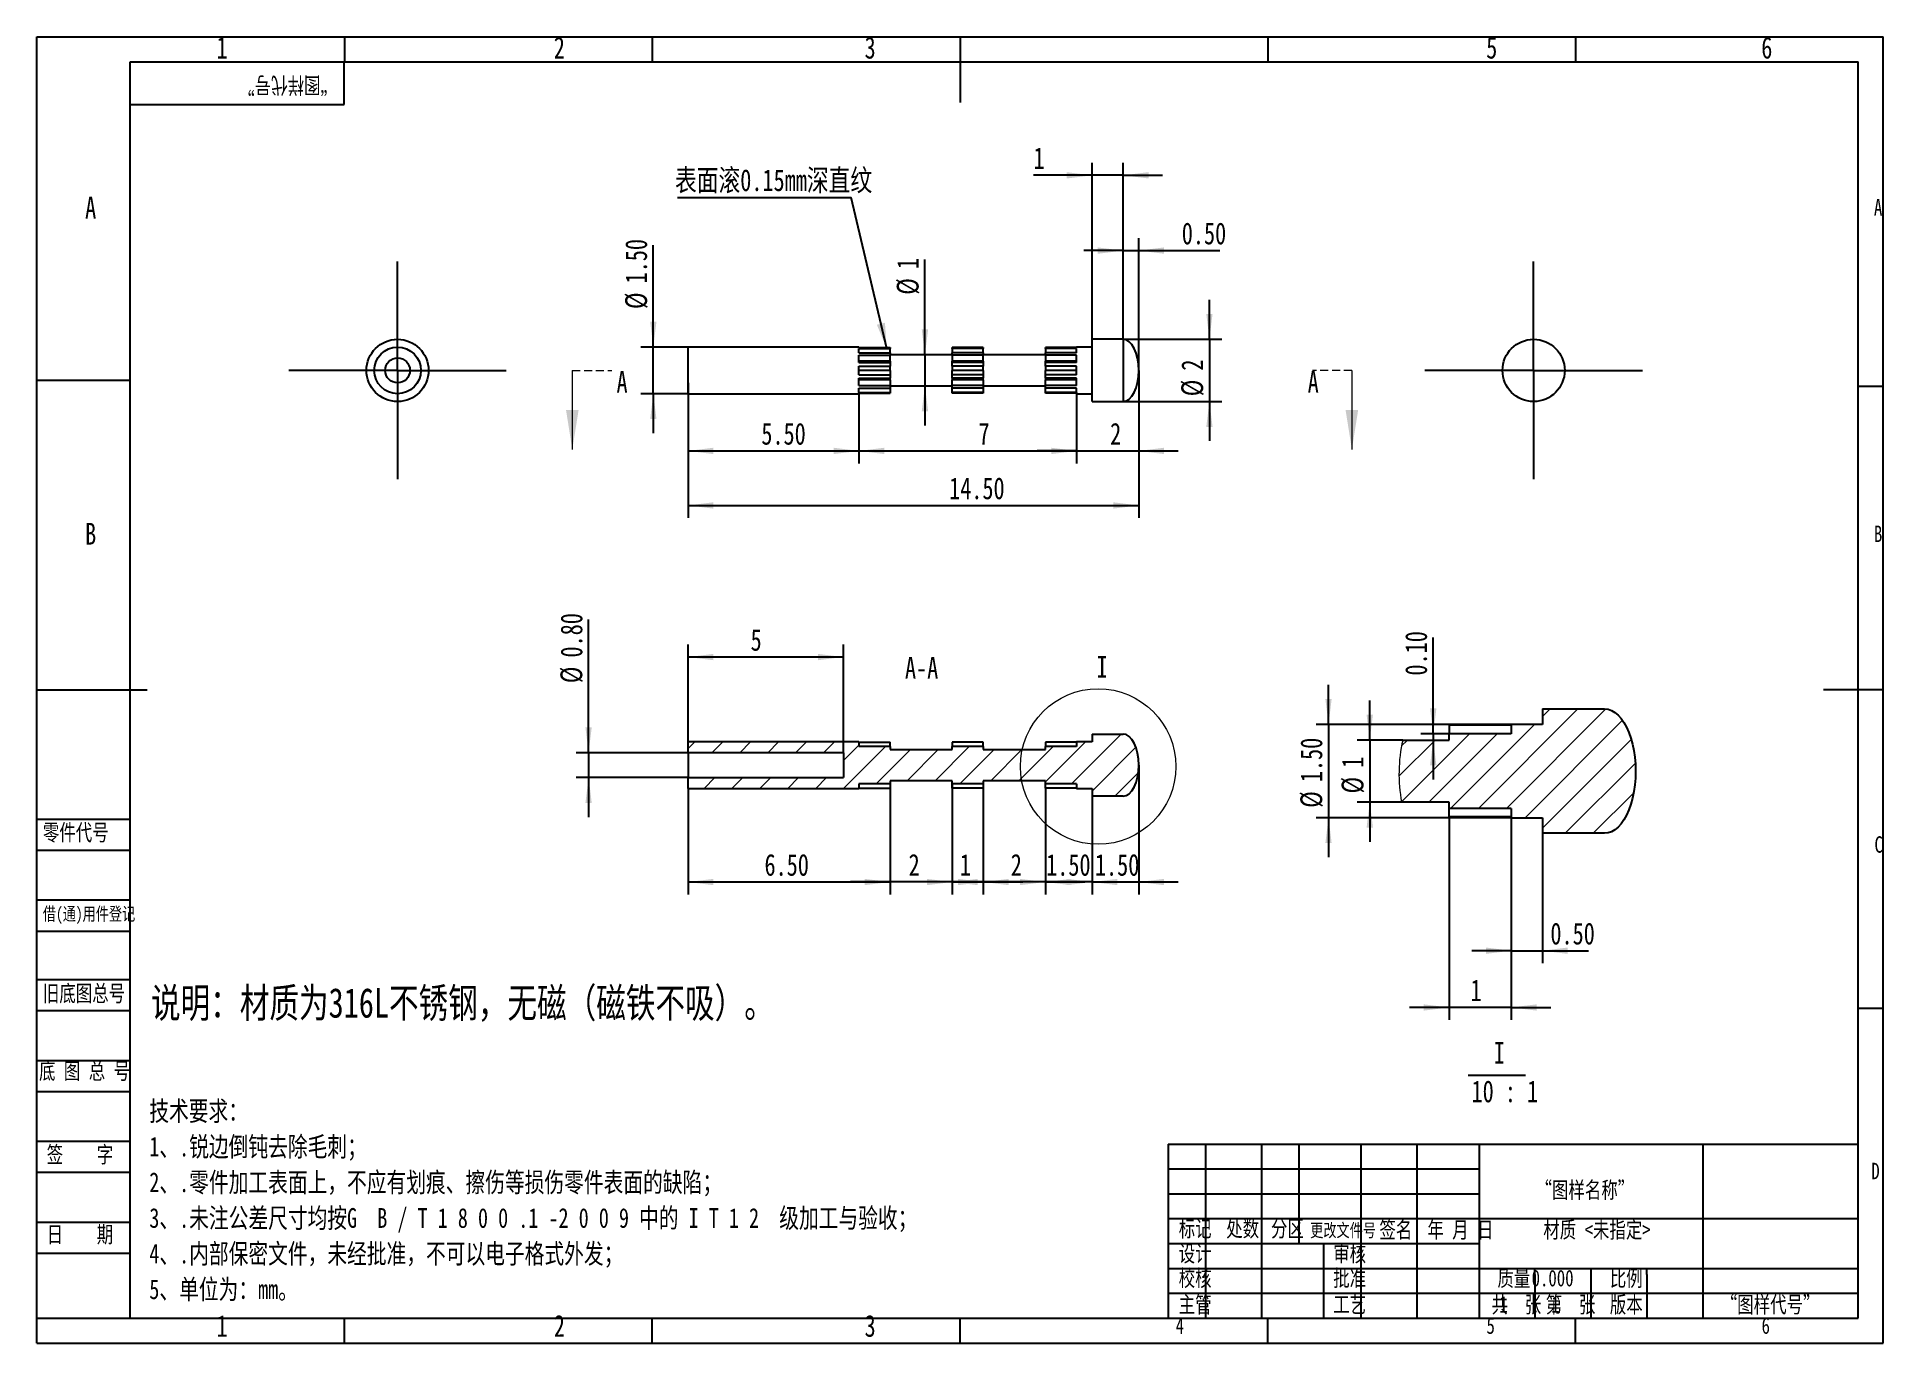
# Model space of a CAD drawing. Header units: millimetres. Extents: x 0 to 297, y 0 to 210.
import ezdxf

# ---------------------------------------------------------------- set-up
doc = ezdxf.new("R2010")
doc.units = ezdxf.units.MM
doc.linetypes.add('HIDDEN', pattern=[1.905, 1.27, -0.635])
doc.layers.add('图框', color=7, linetype='Continuous')
doc.layers.add('粗实线层', color=7, linetype='Continuous', lineweight=25)
doc.styles.add('SLDTEXTSTYLE0', font='HYSWLONGFANGSONG.TTF', dxfattribs={"bigfont": 'bigfont'})
doc.styles.add('SLDTEXTSTYLE1', font='HYSWLONGFANGSONG.TTF')
doc.styles.add('SLDTEXTSTYLE2', font='长仿宋体', dxfattribs={"bigfont": 'bigfont'})
doc.styles.get("Standard").update_dxf_attribs({"font": 'HYSWLONGFANGSONG.TTF'})
doc.dimstyles.new('SLDDIMSTYLE0', dxfattribs={"dimtxt": 3.5, "dimasz": 4.08, "dimexe": 0, "dimexo": 0.0625, "dimgap": 0.875, "dimtad": 2, "dimlfac": 0.2, "dimrnd": 1e-09, "dimzin": 4, "dimdsep": 46, "dimtxsty": 'SLDTEXTSTYLE1', "dimsah": 1, "dimcen": 0.09, "dimadec": 0, "dimazin": 1, "dimtfac": 1, "dimtofl": 0, "dimtmove": 0, "dimatfit": 3, "dimfxl": 0, "dimfrac": 2, "dimtolj": 1, "dimtzin": 12, "dimarcsym": 0})
doc.dimstyles.new('SLDDIMSTYLE1', dxfattribs={"dimtxt": 3.5, "dimasz": 4.08, "dimexe": 0, "dimexo": 0.0625, "dimgap": 0.875, "dimtad": 2, "dimlfac": 0.2, "dimrnd": 1e-09, "dimzin": 4, "dimdsep": 46, "dimtxsty": 'SLDTEXTSTYLE1', "dimsah": 1, "dimcen": 0.09, "dimadec": 0, "dimazin": 1, "dimtfac": 1, "dimtmove": 0, "dimatfit": 0, "dimfxl": 0, "dimfrac": 2, "dimtolj": 1, "dimtzin": 12, "dimarcsym": 0})
doc.dimstyles.new('SLDDIMSTYLE2', dxfattribs={"dimtxt": 3.5, "dimasz": 4.08, "dimexe": 0, "dimexo": 0.0625, "dimgap": 0.875, "dimtad": 2, "dimlfac": 0.2, "dimrnd": 1e-09, "dimzin": 12, "dimdsep": 46, "dimtxsty": 'SLDTEXTSTYLE1', "dimsah": 1, "dimcen": 0.09, "dimadec": 0, "dimazin": 3, "dimtfac": 1, "dimtmove": 0, "dimatfit": 0, "dimfxl": 0, "dimfrac": 2, "dimtolj": 1, "dimtzin": 12, "dimarcsym": 0})
doc.dimstyles.new('SLDDIMSTYLE3', dxfattribs={"dimtxt": 3.5, "dimasz": 4.08, "dimexe": 0, "dimexo": 0.0625, "dimgap": 0.875, "dimtad": 2, "dimlfac": 0.2, "dimrnd": 1e-09, "dimzin": 0, "dimdsep": 46, "dimtxsty": 'SLDTEXTSTYLE1', "dimsah": 1, "dimcen": 0.09, "dimadec": 0, "dimazin": 0, "dimtfac": 1, "dimtmove": 0, "dimatfit": 0, "dimfxl": 0, "dimfrac": 2, "dimtolj": 1, "dimtzin": 12, "dimarcsym": 0})
doc.dimstyles.new('SLDDIMSTYLE4', dxfattribs={"dimtxt": 3.5, "dimasz": 4.08, "dimexe": 0, "dimexo": 0.0625, "dimgap": 0.875, "dimtad": 2, "dimlfac": 0.2, "dimrnd": 1e-09, "dimzin": 12, "dimdsep": 46, "dimtxsty": 'SLDTEXTSTYLE1', "dimsah": 1, "dimcen": 0.09, "dimadec": 0, "dimazin": 3, "dimtfac": 1, "dimtofl": 0, "dimtmove": 0, "dimatfit": 3, "dimfxl": 0, "dimfrac": 2, "dimtolj": 1, "dimtzin": 12, "dimarcsym": 0})
doc.dimstyles.new('SLDDIMSTYLE5', dxfattribs={"dimtxt": 0.18, "dimasz": 4.08, "dimexe": 0, "dimexo": 0.0625, "dimgap": 0, "dimtad": 0, "dimtih": 1, "dimtoh": 1, "dimdec": 0, "dimrnd": 1e-09, "dimzin": 0, "dimdsep": 46, "dimtxsty": 'Standard', "dimsah": 1, "dimcen": 0.09, "dimadec": 0, "dimazin": 0, "dimtfac": 4.08, "dimtdec": 0, "dimtofl": 0, "dimtmove": 0, "dimatfit": 3, "dimfxl": 0, "dimfrac": 2, "dimtolj": 1, "dimtzin": 0, "dimarcsym": 0})
doc.dimstyles.new('SLDDIMSTYLE6', dxfattribs={"dimtxt": 3.5, "dimasz": 4.08, "dimexe": 0, "dimexo": 0.0625, "dimgap": 0.875, "dimtad": 2, "dimlfac": 0.1, "dimrnd": 1e-09, "dimzin": 12, "dimdsep": 46, "dimtxsty": 'SLDTEXTSTYLE1', "dimsah": 1, "dimcen": 0.09, "dimadec": 0, "dimazin": 3, "dimtfac": 1, "dimtmove": 0, "dimatfit": 0, "dimfxl": 0, "dimfrac": 2, "dimtolj": 1, "dimtzin": 12, "dimarcsym": 0})
doc.dimstyles.new('SLDDIMSTYLE7', dxfattribs={"dimtxt": 3.5, "dimasz": 4.08, "dimexe": 0, "dimexo": 0.0625, "dimgap": 0.875, "dimtad": 2, "dimlfac": 0.1, "dimrnd": 1e-09, "dimzin": 0, "dimdsep": 46, "dimtxsty": 'SLDTEXTSTYLE1', "dimsah": 1, "dimcen": 0.09, "dimadec": 0, "dimazin": 0, "dimtfac": 1, "dimtmove": 0, "dimatfit": 0, "dimfxl": 0, "dimfrac": 2, "dimtolj": 1, "dimtzin": 12, "dimarcsym": 0})
doc.dimstyles.new('SLDDIMSTYLE8', dxfattribs={"dimtxt": 3.5, "dimasz": 4.08, "dimexe": 0, "dimexo": 0.0625, "dimgap": 0.875, "dimtad": 2, "dimlfac": 0.1, "dimrnd": 1e-09, "dimzin": 4, "dimdsep": 46, "dimtxsty": 'SLDTEXTSTYLE1', "dimsah": 1, "dimcen": 0.09, "dimadec": 0, "dimazin": 1, "dimtfac": 1, "dimtmove": 0, "dimatfit": 0, "dimfxl": 0, "dimfrac": 2, "dimtolj": 1, "dimtzin": 12, "dimarcsym": 0})

# ---------------------------------------------------------------- blocks, each defined once
blk = doc.blocks.new('SW_NOTE_0')
at = {"layer": '图框', "color": 0, "char_height": 3.175, "attachment_point": 1, "style": 'SLDTEXTSTYLE0'}
for s, insert in [('\\M+18B5A术\\M+19776\\M+18B81\\M+18146', (0, 4.09)), ('1\\M+18141.锐边\\M+1937C钝\\M+18B8E\\M+18F9C\\M+196D1\\M+18E68\\M+18147', (0, -1.64)), ('2\\M+18141.\\M+197EB\\M+18C8F\\M+189C1\\M+18D48\\M+1955C\\M+196CA\\M+18FE3\\M+18143\\M+19573应\\M+1974C划\\M+18DAD\\M+18141\\M+18E43伤\\M+19399损伤\\M+197EB\\M+18C8F\\M+1955C\\M+196CA\\M+19349\\M+1E39E\\M+1E89C\\M+18147', (0, -7.37)), ('3\\M+18141.\\M+196A2\\M+1928D\\M+18CF6\\M+18DB7\\M+18EDA\\M+190A1\\M+18BCF\\M+188C2G  B / T 1 8 0 0 .1 -2 0 0 9 \\M+19286\\M+19349 I T 1 2  级\\M+189C1\\M+18D48\\M+1975E验\\M+19DBE\\M+18147', (0, -13.11)), ('4\\M+18141.\\M+193E0\\M+19594\\M+195DB\\M+196A7\\M+195B6\\M+18C8F\\M+18143\\M+196A2经\\M+194E1\\M+18F79\\M+18143\\M+19573\\M+189C2\\M+188C8电\\M+18E71\\M+18A69\\M+18EAE\\M+18A4F发\\M+18147', (0, -18.84)), ('5\\M+18141单\\M+188CA为\\M+18146mm\\M+18142', (0, -24.57))]:
    blk.add_mtext(s, dxfattribs=dict(at, insert=insert))
blk = doc.blocks.new('_D')
at = {"layer": '图框'}
for p, q in [((104.75, 154.58), (104.75, 132.86)), ((177.25, 156.58), (177.25, 132.86)), ((104.75, 134.86), (177.25, 134.86))]:
    blk.add_line(p, q, dxfattribs=at)
for points in [[(104.75, 134.86), (108.83, 134.35), (108.83, 135.37)], [(177.25, 134.86), (173.17, 135.37), (173.17, 134.35)]]:
    blk.add_solid(points, dxfattribs=at)
at = {"layer": '图框', "insert": (146.75, 139.37), "char_height": 3.5, "attachment_point": 1, "style": 'SLDTEXTSTYLE1'}
blk.add_mtext('14.50', dxfattribs=at)
blk = doc.blocks.new('_D_1')
at = {"layer": '图框'}
for p, q in [((99.16, 160.33), (99.16, 176.7)), ((104.75, 160.33), (97.16, 160.33)), ((99.16, 152.83), (99.16, 160.33)), ((104.75, 152.83), (97.16, 152.83)), ((99.16, 152.83), (99.16, 146.48))]:
    blk.add_line(p, q, dxfattribs=at)
for points in [[(99.16, 160.33), (99.67, 164.41), (98.66, 164.41)], [(99.16, 152.83), (98.66, 148.75), (99.67, 148.75)]]:
    blk.add_solid(points, dxfattribs=at)
at = {"layer": '图框', "char_height": 3.5, "attachment_point": 1, "rotation": 90, "style": 'SLDTEXTSTYLE1'}
for s, insert in [('1.50', (94.65, 170.56)), ('%%c', (94.64, 166.45))]:
    blk.add_mtext(s, dxfattribs=dict(at, insert=insert))
blk = doc.blocks.new('_D_2')
at = {"layer": '图框'}
for p, q in [((188.63, 161.58), (188.63, 167.93)), ((174.75, 161.58), (190.63, 161.58)), ((188.63, 161.58), (188.63, 151.58)), ((174.75, 151.58), (190.63, 151.58)), ((188.63, 151.58), (188.63, 145.23))]:
    blk.add_line(p, q, dxfattribs=at)
for points in [[(188.63, 161.58), (189.13, 165.66), (188.12, 165.66)], [(188.63, 151.58), (188.12, 147.5), (189.13, 147.5)]]:
    blk.add_solid(points, dxfattribs=at)
at = {"layer": '图框', "char_height": 3.5, "attachment_point": 1, "rotation": 90, "style": 'SLDTEXTSTYLE1'}
for s, insert in [('2', (184.11, 156.54)), ('%%c', (184.1, 152.42))]:
    blk.add_mtext(s, dxfattribs=dict(at, insert=insert))
blk = doc.blocks.new('_D_3')
at = {"layer": '图框'}
for p, q in [((169.75, 187.94), (160.33, 187.94)), ((169.75, 161.58), (169.75, 189.94)), ((174.75, 187.94), (169.75, 187.94)), ((174.75, 161.58), (174.75, 189.94)), ((174.75, 187.94), (181.1, 187.94))]:
    blk.add_line(p, q, dxfattribs=at)
for points in [[(169.75, 187.94), (165.67, 188.45), (165.67, 187.43)], [(174.75, 187.94), (178.83, 187.43), (178.83, 188.45)]]:
    blk.add_solid(points, dxfattribs=at)
at = {"layer": '图框', "insert": (160.33, 192.45), "char_height": 3.5, "attachment_point": 1, "style": 'SLDTEXTSTYLE1'}
blk.add_mtext('1', dxfattribs=at)
blk = doc.blocks.new('_D_4')
at = {"layer": '图框'}
for p, q in [((174.75, 175.84), (168.4, 175.84)), ((174.75, 161.58), (174.75, 177.84)), ((174.75, 175.84), (177.25, 175.84)), ((177.25, 156.58), (177.25, 177.84)), ((177.25, 175.84), (190.32, 175.84))]:
    blk.add_line(p, q, dxfattribs=at)
for points in [[(174.75, 175.84), (170.67, 176.35), (170.67, 175.33)], [(177.25, 175.84), (181.33, 175.33), (181.33, 176.35)]]:
    blk.add_solid(points, dxfattribs=at)
at = {"layer": '图框', "insert": (184.18, 180.35), "char_height": 3.5, "attachment_point": 1, "style": 'SLDTEXTSTYLE1'}
blk.add_mtext('0.50', dxfattribs=at)
blk = doc.blocks.new('_D_5')
at = {"layer": '图框'}
for p, q in [((132.25, 153.04), (132.25, 141.63)), ((167.25, 153.04), (167.25, 141.63)), ((132.25, 143.63), (167.25, 143.63))]:
    blk.add_line(p, q, dxfattribs=at)
for points in [[(132.25, 143.63), (136.33, 143.12), (136.33, 144.14)], [(167.25, 143.63), (163.17, 144.14), (163.17, 143.12)]]:
    blk.add_solid(points, dxfattribs=at)
at = {"layer": '图框', "insert": (151.48, 148.14), "char_height": 3.5, "attachment_point": 1, "style": 'SLDTEXTSTYLE1'}
blk.add_mtext('7', dxfattribs=at)
blk = doc.blocks.new('_D_6')
at = {"layer": '图框'}
for p, q in [((142.86, 159.08), (142.86, 174.4)), ((142.86, 159.08), (142.86, 154.08)), ((142.86, 154.08), (142.86, 147.73))]:
    blk.add_line(p, q, dxfattribs=at)
for points in [[(142.86, 159.08), (143.37, 163.16), (142.35, 163.16)], [(142.86, 154.08), (142.35, 150), (143.37, 150)]]:
    blk.add_solid(points, dxfattribs=at)
at = {"layer": '图框', "char_height": 3.5, "attachment_point": 1, "rotation": 90, "style": 'SLDTEXTSTYLE1'}
for s, insert in [('1', (138.35, 172.86)), ('%%c', (138.33, 168.75))]:
    blk.add_mtext(s, dxfattribs=dict(at, insert=insert))
blk = doc.blocks.new('_D_7')
at = {"layer": '图框'}
for p, q in [((104.75, 152.83), (104.75, 141.63)), ((132.25, 153.04), (132.25, 141.63)), ((104.75, 143.63), (132.25, 143.63))]:
    blk.add_line(p, q, dxfattribs=at)
for points in [[(104.75, 143.63), (108.83, 143.12), (108.83, 144.14)], [(132.25, 143.63), (128.17, 144.14), (128.17, 143.12)]]:
    blk.add_solid(points, dxfattribs=at)
at = {"layer": '图框', "insert": (116.54, 148.14), "char_height": 3.5, "attachment_point": 1, "style": 'SLDTEXTSTYLE1'}
blk.add_mtext('5.50', dxfattribs=at)
blk = doc.blocks.new('_D_8')
at = {"layer": '图框'}
for p, q in [((177.25, 156.58), (177.25, 141.63)), ((167.25, 153.04), (167.25, 141.63)), ((167.25, 143.63), (160.9, 143.63)), ((167.25, 143.63), (177.25, 143.63)), ((177.25, 143.63), (183.6, 143.63))]:
    blk.add_line(p, q, dxfattribs=at)
for points in [[(167.25, 143.63), (163.17, 144.14), (163.17, 143.12)], [(177.25, 143.63), (181.33, 143.12), (181.33, 144.14)]]:
    blk.add_solid(points, dxfattribs=at)
at = {"layer": '图框', "insert": (172.65, 148.14), "char_height": 3.5, "attachment_point": 1, "style": 'SLDTEXTSTYLE1'}
blk.add_mtext('2', dxfattribs=at)
blk = doc.blocks.new('SW_NOTE_1')
at = {"layer": '图框', "color": 0}
blk.add_line((-27.94, 0), (0, 0), dxfattribs=at)
at = {"layer": '图框', "color": 0, "insert": (-28.33, 4.55), "char_height": 3.5, "attachment_point": 1, "style": 'SLDTEXTSTYLE0'}
blk.add_mtext('\\M+1955C\\M+196CA滚0.15mm\\M+1905B\\M+192BC纹', dxfattribs=at)
blk = doc.blocks.new('SW_CENTERMARKSYMBOL_0')
at = {"layer": '图框', "color": 0}
for p, q in [((0, 12.5), (0, 17.5)), ((0, 0), (0, 12.5)), ((-12.5, 0), (-17.5, 0)), ((0, 0), (-12.5, 0)), ((0, 0), (12.5, 0)), ((0, 0), (0, -12.5)), ((12.5, 0), (17.5, 0)), ((0, -12.5), (0, -17.5))]:
    blk.add_line(p, q, dxfattribs=at)
blk = doc.blocks.new('SW_CENTERMARKSYMBOL_1')
at = {"layer": '图框', "color": 0}
for p, q in [((0, 12.5), (0, 17.5)), ((0, 0), (0, 12.5)), ((-12.5, 0), (-17.5, 0)), ((0, 0), (-12.5, 0)), ((0, 0), (12.5, 0)), ((0, 0), (0, -12.5)), ((12.5, 0), (17.5, 0)), ((0, -12.5), (0, -17.5))]:
    blk.add_line(p, q, dxfattribs=at)
blk = doc.blocks.new('_D_9')
at = {"layer": '图框'}
for p, q in [((88.75, 95.11), (88.75, 116.54)), ((104.75, 95.11), (86.75, 95.11)), ((88.75, 95.11), (88.75, 91.11)), ((104.75, 91.11), (86.75, 91.11)), ((88.75, 91.11), (88.75, 84.76))]:
    blk.add_line(p, q, dxfattribs=at)
for points in [[(88.75, 95.11), (89.26, 99.19), (88.24, 99.19)], [(88.75, 91.11), (88.24, 87.03), (89.26, 87.03)]]:
    blk.add_solid(points, dxfattribs=at)
at = {"layer": '图框', "char_height": 3.5, "attachment_point": 1, "rotation": 90, "style": 'SLDTEXTSTYLE1'}
for s, insert in [('0.80', (84.24, 110.41)), ('%%c', (84.22, 106.29))]:
    blk.add_mtext(s, dxfattribs=dict(at, insert=insert))
blk = doc.blocks.new('_D_10')
at = {"layer": '图框'}
for p, q in [((104.75, 96.86), (104.75, 112.49)), ((129.75, 110.49), (104.75, 110.49)), ((129.75, 95.11), (129.75, 112.49))]:
    blk.add_line(p, q, dxfattribs=at)
for points in [[(104.75, 110.49), (108.83, 109.98), (108.83, 110.99)], [(129.75, 110.49), (125.67, 110.99), (125.67, 109.98)]]:
    blk.add_solid(points, dxfattribs=at)
at = {"layer": '图框', "insert": (114.81, 115), "char_height": 3.5, "attachment_point": 1, "style": 'SLDTEXTSTYLE1'}
blk.add_mtext('5', dxfattribs=at)
blk = doc.blocks.new('_D_11')
at = {"layer": '图框'}
for p, q in [((104.75, 89.36), (104.75, 72.32)), ((137.25, 90.11), (137.25, 72.32)), ((104.75, 74.32), (137.25, 74.32))]:
    blk.add_line(p, q, dxfattribs=at)
for points in [[(104.75, 74.32), (108.83, 73.81), (108.83, 74.82)], [(137.25, 74.32), (133.17, 74.82), (133.17, 73.81)]]:
    blk.add_solid(points, dxfattribs=at)
at = {"layer": '图框', "insert": (117.05, 78.83), "char_height": 3.5, "attachment_point": 1, "style": 'SLDTEXTSTYLE1'}
blk.add_mtext('6.50', dxfattribs=at)
blk = doc.blocks.new('_D_12')
at = {"layer": '图框'}
for p, q in [((137.25, 89.42), (137.25, 72.32)), ((147.25, 89.42), (147.25, 72.32)), ((137.25, 74.32), (130.9, 74.32)), ((147.25, 74.32), (137.25, 74.32)), ((147.25, 74.32), (153.6, 74.32))]:
    blk.add_line(p, q, dxfattribs=at)
for points in [[(137.25, 74.32), (133.17, 74.82), (133.17, 73.81)], [(147.25, 74.32), (151.33, 73.81), (151.33, 74.82)]]:
    blk.add_solid(points, dxfattribs=at)
at = {"layer": '图框', "insert": (140.23, 78.83), "char_height": 3.5, "attachment_point": 1, "style": 'SLDTEXTSTYLE1'}
blk.add_mtext('2', dxfattribs=at)
blk = doc.blocks.new('_D_13')
at = {"layer": '图框'}
for p, q in [((147.25, 90.11), (147.25, 72.32)), ((152.25, 90.11), (152.25, 72.32)), ((147.25, 74.32), (140.9, 74.32)), ((147.25, 74.32), (152.25, 74.32)), ((152.25, 74.32), (158.6, 74.32))]:
    blk.add_line(p, q, dxfattribs=at)
for points in [[(147.25, 74.32), (143.17, 74.82), (143.17, 73.81)], [(152.25, 74.32), (156.33, 73.81), (156.33, 74.82)]]:
    blk.add_solid(points, dxfattribs=at)
at = {"layer": '图框', "insert": (148.47, 78.83), "char_height": 3.5, "attachment_point": 1, "style": 'SLDTEXTSTYLE1'}
blk.add_mtext('1', dxfattribs=at)
blk = doc.blocks.new('_D_14')
at = {"layer": '图框'}
for p, q in [((152.25, 89.42), (152.25, 72.32)), ((162.25, 89.42), (162.25, 72.32)), ((152.25, 74.32), (145.9, 74.32)), ((162.25, 74.32), (152.25, 74.32)), ((162.25, 74.32), (168.6, 74.32))]:
    blk.add_line(p, q, dxfattribs=at)
for points in [[(152.25, 74.32), (148.17, 74.82), (148.17, 73.81)], [(162.25, 74.32), (166.33, 73.81), (166.33, 74.82)]]:
    blk.add_solid(points, dxfattribs=at)
at = {"layer": '图框', "insert": (156.67, 78.83), "char_height": 3.5, "attachment_point": 1, "style": 'SLDTEXTSTYLE1'}
blk.add_mtext('2', dxfattribs=at)
blk = doc.blocks.new('_D_15')
at = {"layer": '图框'}
for p, q in [((177.25, 93.11), (177.25, 72.32)), ((169.75, 88.11), (169.75, 72.32)), ((169.75, 74.32), (163.4, 74.32)), ((169.75, 74.32), (177.25, 74.32)), ((177.25, 74.32), (183.6, 74.32))]:
    blk.add_line(p, q, dxfattribs=at)
for points in [[(169.75, 74.32), (165.67, 74.82), (165.67, 73.81)], [(177.25, 74.32), (181.33, 73.81), (181.33, 74.82)]]:
    blk.add_solid(points, dxfattribs=at)
at = {"layer": '图框', "insert": (170.21, 78.83), "char_height": 3.5, "attachment_point": 1, "style": 'SLDTEXTSTYLE1'}
blk.add_mtext('1.50', dxfattribs=at)
blk = doc.blocks.new('_D_16')
at = {"layer": '图框'}
for p, q in [((162.25, 89.42), (162.25, 72.32)), ((169.75, 88.11), (169.75, 72.32)), ((162.25, 74.32), (155.9, 74.32)), ((169.75, 74.32), (162.25, 74.32)), ((169.75, 74.32), (176.1, 74.32))]:
    blk.add_line(p, q, dxfattribs=at)
for points in [[(162.25, 74.32), (158.17, 74.82), (158.17, 73.81)], [(169.75, 74.32), (173.83, 73.81), (173.83, 74.82)]]:
    blk.add_solid(points, dxfattribs=at)
at = {"layer": '图框', "insert": (162.36, 78.83), "char_height": 3.5, "attachment_point": 1, "style": 'SLDTEXTSTYLE1'}
blk.add_mtext('1.50', dxfattribs=at)
blk = doc.blocks.new('SW_HATCH_0')
at = {"color": 0, "linetype": 'Continuous', "lineweight": 18}
for p, q in [((7.9, -10.06), (21.4, 3.44)), ((12.39, -10.06), (28.39, 5.94)), ((16.88, -10.06), (32.87, 5.93)), ((19.87, -11.56), (35.54, 4.11)), ((22.66, 4.7), (23.9, 5.94)), ((-0.41, -4.9), (5.43, 0.94)), ((0, -8.98), (10.92, 1.94)), ((0, 0), (0.94, 0.94)), ((4.41, -9.06), (15.41, 1.94)), ((22.66, -13.26), (36.96, 1.04)), ((26.35, -14.06), (37.62, -2.79)), ((30.84, -14.06), (37.35, -7.55))]:
    blk.add_line(p, q, dxfattribs=at)
blk = doc.blocks.new('_D_17')
at = {"layer": '图框'}
for p, q in [((214.42, 97.15), (214.42, 103.5)), ((219.72, 97.15), (212.42, 97.15)), ((214.42, 97.15), (214.42, 87.15)), ((219.54, 87.15), (212.42, 87.15)), ((214.42, 87.15), (214.42, 80.8))]:
    blk.add_line(p, q, dxfattribs=at)
for points in [[(214.42, 97.15), (214.93, 101.23), (213.91, 101.23)], [(214.42, 87.15), (213.91, 83.07), (214.93, 83.07)]]:
    blk.add_solid(points, dxfattribs=at)
at = {"layer": '图框', "char_height": 3.5, "attachment_point": 1, "rotation": 90, "style": 'SLDTEXTSTYLE1'}
for s, insert in [('1', (209.91, 92.67)), ('%%c', (209.9, 88.56))]:
    blk.add_mtext(s, dxfattribs=dict(at, insert=insert))
blk = doc.blocks.new('_D_18')
at = {"layer": '图框'}
for p, q in [((227.19, 84.77), (227.19, 52.15)), ((237.19, 84.65), (237.19, 52.15)), ((227.19, 54.15), (220.84, 54.15)), ((237.19, 54.15), (227.19, 54.15)), ((237.19, 54.15), (243.54, 54.15))]:
    blk.add_line(p, q, dxfattribs=at)
for points in [[(227.19, 54.15), (223.11, 54.65), (223.11, 53.64)], [(237.19, 54.15), (241.27, 53.64), (241.27, 54.65)]]:
    blk.add_solid(points, dxfattribs=at)
at = {"layer": '图框', "insert": (230.63, 58.66), "char_height": 3.5, "attachment_point": 1, "style": 'SLDTEXTSTYLE1'}
blk.add_mtext('1', dxfattribs=at)
blk = doc.blocks.new('_D_19')
at = {"layer": '图框'}
for p, q in [((237.19, 84.65), (237.19, 61.27)), ((242.19, 82.15), (242.19, 61.27)), ((237.19, 63.27), (230.84, 63.27)), ((237.19, 63.27), (242.19, 63.27)), ((242.19, 63.27), (249.62, 63.27))]:
    blk.add_line(p, q, dxfattribs=at)
for points in [[(237.19, 63.27), (233.11, 63.78), (233.11, 62.76)], [(242.19, 63.27), (246.27, 62.76), (246.27, 63.78)]]:
    blk.add_solid(points, dxfattribs=at)
at = {"layer": '图框', "insert": (243.48, 67.78), "char_height": 3.5, "attachment_point": 1, "style": 'SLDTEXTSTYLE1'}
blk.add_mtext('0.50', dxfattribs=at)
blk = doc.blocks.new('_D_20')
at = {"layer": '图框'}
for p, q in [((207.79, 99.65), (207.79, 106)), ((237.19, 99.65), (205.79, 99.65)), ((207.79, 99.65), (207.79, 84.65)), ((237.19, 84.65), (205.79, 84.65)), ((207.79, 84.65), (207.79, 78.3))]:
    blk.add_line(p, q, dxfattribs=at)
for points in [[(207.79, 99.65), (208.29, 103.73), (207.28, 103.73)], [(207.79, 84.65), (207.28, 80.57), (208.29, 80.57)]]:
    blk.add_solid(points, dxfattribs=at)
at = {"layer": '图框', "char_height": 3.5, "attachment_point": 1, "rotation": 90, "style": 'SLDTEXTSTYLE1'}
for s, insert in [('1.50', (203.27, 90.37)), ('%%c', (203.26, 86.26))]:
    blk.add_mtext(s, dxfattribs=dict(at, insert=insert))
blk = doc.blocks.new('_D_21')
at = {"layer": '图框'}
for p, q in [((224.63, 98.15), (224.63, 113.65)), ((227.19, 98.15), (222.63, 98.15)), ((224.63, 98.15), (224.63, 97.15)), ((224.63, 97.15), (224.63, 90.8))]:
    blk.add_line(p, q, dxfattribs=at)
for points in [[(224.63, 98.15), (225.14, 102.23), (224.12, 102.23)], [(224.63, 97.15), (224.12, 93.07), (225.14, 93.07)]]:
    blk.add_solid(points, dxfattribs=at)
at = {"layer": '图框', "insert": (220.12, 107.51), "char_height": 3.5, "attachment_point": 1, "rotation": 90, "style": 'SLDTEXTSTYLE1'}
blk.add_mtext('0.10', dxfattribs=at)
blk = doc.blocks.new('SW_NOTE_2')
at = {"layer": '图框', "color": 0}
blk.add_line((-4.36, -0.86), (4.85, -0.86), dxfattribs=at)
at = {"layer": '图框', "color": 0, "char_height": 3.5, "attachment_point": 2, "style": 'SLDTEXTSTYLE1'}
for s, insert in [('I', (0.66, 4.51)), ('10 : 1', (1.55, -1.7))]:
    blk.add_mtext(s, dxfattribs=dict(at, insert=insert))

msp = doc.modelspace()

# ---------------------------------------------------------------- hatches: boundary and pattern name
at = {"layer": '图框', "linetype": 'Continuous', "lineweight": 18}
h = msp.add_hatch(dxfattribs=at)
h.set_pattern_fill('ANSI31', color=256, style=0)
edge = h.paths.add_edge_path(flags=0)
edge.add_line((162.25, 96.111), (162.25, 95.611))
edge.add_line((162.25, 95.611), (152.25, 95.611))
edge.add_line((152.25, 95.611), (152.25, 96.111))
edge.add_line((152.25, 96.111), (147.25, 96.111))
edge.add_line((147.25, 96.111), (147.25, 95.611))
edge.add_line((147.25, 95.611), (137.25, 95.611))
edge.add_line((137.25, 95.611), (137.25, 96.111))
edge.add_line((137.25, 96.111), (132.25, 96.111))
edge.add_line((132.25, 96.111), (132.25, 96.861))
edge.add_line((132.25, 96.861), (104.75, 96.861))
edge.add_line((104.75, 96.861), (104.75, 95.111))
edge.add_line((104.75, 95.111), (129.75, 95.111))
edge.add_line((129.75, 95.111), (129.75, 91.111))
edge.add_line((129.75, 91.111), (104.75, 91.111))
edge.add_line((104.75, 91.111), (104.75, 89.361))
edge.add_line((104.75, 89.361), (132.25, 89.361))
edge.add_line((132.25, 89.361), (132.25, 90.111))
edge.add_line((132.25, 90.111), (137.25, 90.111))
edge.add_line((137.25, 90.111), (137.25, 90.611))
edge.add_line((137.25, 90.611), (147.25, 90.611))
edge.add_line((147.25, 90.611), (147.25, 90.111))
edge.add_line((147.25, 90.111), (152.25, 90.111))
edge.add_line((152.25, 90.111), (152.25, 90.611))
edge.add_line((152.25, 90.611), (162.25, 90.611))
edge.add_line((162.25, 90.611), (162.25, 90.111))
edge.add_line((162.25, 90.111), (167.25, 90.111))
edge.add_line((167.25, 90.111), (167.25, 89.361))
edge.add_line((167.25, 89.361), (169.75, 89.361))
edge.add_line((169.75, 89.361), (169.75, 88.111))
edge.add_line((169.75, 88.111), (174.75, 88.111))
edge.add_ellipse((174.75, 93.111), major_axis=(0, -5), ratio=0.5, start_angle=0, end_angle=90)
edge.add_ellipse((174.75, 93.111), major_axis=(0, 5), ratio=0.5, start_angle=270, end_angle=360)
edge.add_line((174.75, 98.111), (169.75, 98.111))
edge.add_line((169.75, 98.111), (169.75, 96.861))
edge.add_line((169.75, 96.861), (167.25, 96.861))
edge.add_line((167.25, 96.861), (167.25, 96.111))
edge.add_line((167.25, 96.111), (162.25, 96.111))

# ---------------------------------------------------------------- linework, layer by layer
at = {"color": 7, "linetype": 'Continuous', "lineweight": 25}
for p, q in [((174.75, 161.575), (169.75, 161.575)), ((169.75, 151.575), (169.75, 161.575)), ((132.25, 160.325), (104.75, 160.325)), ((104.75, 152.825), (104.75, 160.325)), ((132.25, 160.262), (132.25, 160.325)), ((132.25, 160.262), (137.25, 160.262)), ((132.25, 160.111), (137.25, 160.111)), ((132.25, 159.425), (132.25, 160.111)), ((132.25, 159.425), (137.25, 159.425)), ((132.25, 159.013), (137.25, 159.013)), ((132.25, 157.824), (132.25, 159.013)), ((137.25, 158.075), (132.25, 158.075)), ((132.25, 157.824), (137.25, 157.824)), ((137.25, 160.262), (137.25, 160.111)), ((137.25, 159.425), (137.25, 160.111)), ((137.25, 159.425), (137.25, 159.013)), ((147.25, 159.075), (137.25, 159.075)), ((137.25, 158.075), (137.25, 159.013)), ((137.25, 158.075), (137.25, 157.824)), ((137.25, 157.824), (137.25, 157.262)), ((152.25, 160.262), (147.25, 160.262)), ((147.25, 160.111), (147.25, 160.262)), ((152.25, 160.111), (147.25, 160.111)), ((147.25, 160.111), (147.25, 159.425)), ((152.25, 159.425), (147.25, 159.425)), ((147.25, 159.013), (147.25, 159.425)), ((152.25, 159.013), (147.25, 159.013)), ((147.25, 159.013), (147.25, 158.075)), ((152.25, 158.075), (147.25, 158.075)), ((147.25, 157.824), (147.25, 158.075)), ((152.25, 157.824), (147.25, 157.824)), ((147.25, 157.262), (147.25, 157.824)), ((152.25, 160.262), (152.25, 160.111)), ((152.25, 159.425), (152.25, 160.111)), ((152.25, 159.425), (152.25, 159.013)), ((162.25, 159.075), (152.25, 159.075)), ((152.25, 158.075), (152.25, 159.013)), ((152.25, 158.075), (152.25, 157.824)), ((152.25, 157.824), (152.25, 157.262)), ((162.25, 160.111), (162.25, 160.262)), ((167.25, 160.262), (162.25, 160.262)), ((167.25, 160.111), (162.25, 160.111)), ((162.25, 160.111), (162.25, 159.425)), ((162.25, 159.013), (162.25, 159.425)), ((167.25, 159.425), (162.25, 159.425)), ((167.25, 159.013), (162.25, 159.013)), ((162.25, 159.013), (162.25, 158.075)), ((167.25, 158.075), (162.25, 158.075)), ((162.25, 157.824), (162.25, 158.075)), ((162.25, 157.262), (162.25, 157.824)), ((167.25, 157.824), (162.25, 157.824)), ((169.75, 160.325), (167.25, 160.325)), ((167.25, 160.262), (167.25, 160.325)), ((167.25, 159.425), (167.25, 160.111)), ((167.25, 157.824), (167.25, 159.013)), ((132.25, 157.262), (137.25, 157.262)), ((132.25, 155.889), (132.25, 157.262)), ((137.25, 156.575), (132.25, 156.575)), ((132.25, 155.889), (137.25, 155.889)), ((132.25, 155.327), (137.25, 155.327)), ((132.25, 154.137), (132.25, 155.327)), ((137.25, 155.075), (132.25, 155.075)), ((137.25, 156.575), (137.25, 157.262)), ((137.25, 156.575), (137.25, 155.889)), ((137.25, 155.889), (137.25, 155.327)), ((137.25, 155.075), (137.25, 155.327)), ((137.25, 155.075), (137.25, 154.137)), ((152.25, 157.262), (147.25, 157.262)), ((147.25, 157.262), (147.25, 156.575)), ((152.25, 156.575), (147.25, 156.575)), ((147.25, 155.889), (147.25, 156.575)), ((152.25, 155.889), (147.25, 155.889)), ((147.25, 155.327), (147.25, 155.889)), ((152.25, 155.327), (147.25, 155.327)), ((147.25, 155.327), (147.25, 155.075)), ((152.25, 155.075), (147.25, 155.075)), ((147.25, 154.137), (147.25, 155.075)), ((152.25, 156.575), (152.25, 157.262)), ((152.25, 156.575), (152.25, 155.889)), ((152.25, 155.889), (152.25, 155.327)), ((152.25, 155.075), (152.25, 155.327)), ((152.25, 155.075), (152.25, 154.137)), ((167.25, 157.262), (162.25, 157.262)), ((162.25, 157.262), (162.25, 156.575)), ((167.25, 156.575), (162.25, 156.575)), ((162.25, 155.889), (162.25, 156.575)), ((162.25, 155.327), (162.25, 155.889)), ((167.25, 155.889), (162.25, 155.889)), ((167.25, 155.327), (162.25, 155.327)), ((162.25, 155.327), (162.25, 155.075)), ((167.25, 155.075), (162.25, 155.075)), ((162.25, 154.137), (162.25, 155.075)), ((167.25, 155.889), (167.25, 157.262)), ((167.25, 154.137), (167.25, 155.327)), ((104.75, 152.825), (132.25, 152.825)), ((132.25, 154.137), (137.25, 154.137)), ((132.25, 153.726), (137.25, 153.726)), ((132.25, 153.039), (132.25, 153.726)), ((132.25, 153.039), (137.25, 153.039)), ((132.25, 152.889), (137.25, 152.889)), ((132.25, 152.825), (132.25, 152.889)), ((137.25, 154.137), (137.25, 153.726)), ((137.25, 154.075), (147.25, 154.075)), ((137.25, 153.726), (137.25, 153.039)), ((137.25, 153.039), (137.25, 152.889)), ((152.25, 154.137), (147.25, 154.137)), ((147.25, 153.726), (147.25, 154.137)), ((152.25, 153.726), (147.25, 153.726)), ((147.25, 153.039), (147.25, 153.726)), ((152.25, 153.039), (147.25, 153.039)), ((147.25, 152.889), (147.25, 153.039)), ((152.25, 152.889), (147.25, 152.889)), ((152.25, 154.137), (152.25, 153.726)), ((152.25, 154.075), (162.25, 154.075)), ((152.25, 153.726), (152.25, 153.039)), ((152.25, 153.039), (152.25, 152.889)), ((162.25, 153.726), (162.25, 154.137)), ((167.25, 154.137), (162.25, 154.137)), ((167.25, 153.726), (162.25, 153.726)), ((162.25, 153.039), (162.25, 153.726)), ((162.25, 152.889), (162.25, 153.039)), ((167.25, 153.039), (162.25, 153.039)), ((167.25, 152.889), (162.25, 152.889)), ((167.25, 153.039), (167.25, 153.726)), ((167.25, 152.825), (167.25, 152.889)), ((167.25, 152.825), (169.75, 152.825)), ((169.75, 151.575), (174.75, 151.575)), ((242.194, 102.146), (242.194, 99.646)), ((242.194, 102.146), (252.194, 102.146)), ((169.75, 98.111), (169.75, 96.861)), ((169.75, 98.111), (174.75, 98.111)), ((237.194, 99.52), (227.194, 99.52)), ((227.194, 99.52), (227.194, 98.146)), ((237.194, 98.146), (227.194, 98.146)), ((227.194, 97.146), (227.194, 98.146)), ((237.194, 99.646), (237.194, 98.146)), ((242.194, 99.646), (237.194, 99.646)), ((104.75, 95.111), (104.75, 96.861)), ((132.25, 96.861), (104.75, 96.861)), ((129.75, 95.111), (104.75, 95.111)), ((104.75, 95.111), (104.75, 91.111)), ((129.75, 95.111), (129.75, 91.111)), ((132.25, 96.861), (132.25, 96.111)), ((132.25, 96.798), (137.25, 96.798)), ((137.25, 96.111), (132.25, 96.111)), ((137.25, 96.111), (137.25, 96.798)), ((137.25, 96.111), (137.25, 95.611)), ((137.25, 95.611), (147.25, 95.611)), ((152.25, 96.798), (147.25, 96.798)), ((147.25, 96.798), (147.25, 96.111)), ((147.25, 95.611), (147.25, 96.111)), ((152.25, 96.111), (147.25, 96.111)), ((152.25, 96.111), (152.25, 96.798)), ((152.25, 96.111), (152.25, 95.611)), ((152.25, 95.611), (162.25, 95.611)), ((167.25, 96.798), (162.25, 96.798)), ((162.25, 96.798), (162.25, 96.111)), ((167.25, 96.111), (162.25, 96.111)), ((162.25, 95.611), (162.25, 96.111)), ((167.25, 96.861), (167.25, 96.111)), ((169.75, 96.861), (167.25, 96.861)), ((219.72, 97.146), (227.194, 97.146)), ((104.75, 89.361), (104.75, 91.111)), ((104.75, 91.111), (129.75, 91.111)), ((104.75, 89.361), (132.25, 89.361)), ((137.25, 90.111), (132.25, 90.111)), ((132.25, 90.111), (132.25, 89.361)), ((132.25, 89.425), (137.25, 89.425)), ((147.25, 90.611), (137.25, 90.611)), ((137.25, 90.611), (137.25, 90.111)), ((137.25, 90.111), (137.25, 89.425)), ((147.25, 90.111), (147.25, 90.611)), ((152.25, 90.111), (147.25, 90.111)), ((147.25, 89.425), (147.25, 90.111)), ((152.25, 89.425), (147.25, 89.425)), ((162.25, 90.611), (152.25, 90.611)), ((152.25, 90.611), (152.25, 90.111)), ((152.25, 90.111), (152.25, 89.425)), ((162.25, 90.111), (162.25, 90.611)), ((167.25, 90.111), (162.25, 90.111)), ((162.25, 89.425), (162.25, 90.111)), ((167.25, 89.425), (162.25, 89.425)), ((167.25, 90.111), (167.25, 89.361)), ((167.25, 89.361), (169.75, 89.361)), ((169.75, 89.361), (169.75, 88.111)), ((174.75, 88.111), (169.75, 88.111)), ((227.194, 87.146), (219.539, 87.146)), ((227.194, 86.146), (227.194, 87.146)), ((237.194, 86.146), (227.194, 86.146)), ((227.194, 84.773), (227.194, 86.146)), ((237.194, 86.146), (237.194, 84.646)), ((237.194, 84.773), (227.194, 84.773)), ((237.194, 84.646), (242.194, 84.646)), ((242.194, 84.646), (242.194, 82.146)), ((252.194, 82.146), (242.194, 82.146))]:
    msp.add_line(p, q, dxfattribs=at)
at = {"color": 8, "linetype": 'Continuous', "lineweight": 25}
msp.add_line((174.75, 161.575), (174.75, 151.575), dxfattribs=at)
at = {"color": 7, "linetype": 'HIDDEN', "lineweight": 18}
for p, q in [((86.13, 156.575), (92.48, 156.575)), ((211.543, 156.575), (205.193, 156.575))]:
    msp.add_line(p, q, dxfattribs=at)
at = {"color": 7, "linetype": 'Continuous', "lineweight": 18}
for p, q in [((86.13, 156.575), (86.13, 143.875)), ((211.543, 156.575), (211.543, 143.875))]:
    msp.add_line(p, q, dxfattribs=at)
at = {"color": 7, "linetype": 'Continuous', "lineweight": 25, "flags": 128}
for points in [[(252.194, 102.146), (252.754, 102.084), (253.307, 101.896), (253.846, 101.585), (254.364, 101.156), (254.854, 100.614), (255.312, 99.965), (255.73, 99.217), (256.103, 98.381), (256.428, 97.467), (256.699, 96.485), (256.914, 95.449), (257.069, 94.372), (257.163, 93.266), (257.194, 92.146)], [(257.194, 92.146), (257.163, 91.027), (257.069, 89.921), (256.914, 88.844), (256.699, 87.808), (256.428, 86.826), (256.103, 85.912), (255.73, 85.075), (255.312, 84.328), (254.854, 83.679), (254.364, 83.137), (253.846, 82.708), (253.307, 82.397), (252.754, 82.209), (252.194, 82.146)]]:
    msp.add_lwpolyline(points, dxfattribs=at)
at = {"color": 7, "linetype": 'Continuous', "lineweight": 25}
for centre, radius in [((58.015, 156.575), 5), ((240.777, 156.575), 5), ((58.015, 156.575), 3.75), ((58.015, 156.575), 2)]:
    msp.add_circle(centre, radius, dxfattribs=at)
at = {"color": 7, "linetype": 'Continuous', "lineweight": 18}
msp.add_circle((170.718, 92.89), 12.505, dxfattribs=at)
msp.add_arc((244.13, 91.704), 25.009, 167.43093, 190.50014, dxfattribs=at)
at = {"color": 7, "linetype": 'Continuous', "lineweight": 25}
for centre, major_axis, start_param, end_param in [((174.75, 156.575), (0, 5), 4.712389, 6.2831853), ((174.75, 156.575), (0, -5), 0, 1.5707963), ((174.75, 93.111), (0, 5), 4.712389, 6.2831853), ((174.75, 93.111), (0, -5), 0, 1.5707963)]:
    msp.add_ellipse(centre, major_axis=major_axis, ratio=0.5, start_param=start_param, end_param=end_param, dxfattribs=at)
at = {"color": 7, "linetype": 'Continuous', "lineweight": 18}
for points in [[(86.13, 143.875), (87.146, 150.225), (85.114, 150.225)], [(211.543, 143.875), (212.559, 150.225), (210.527, 150.225)]]:
    msp.add_solid(points, dxfattribs=at)
at = {"layer": '图框'}
for p, q in [((0, 0.19), (0, 210.19)), ((0, 210.19), (297, 210.19)), ((49.5, 210.19), (49.5, 206.19)), ((99, 210.19), (99, 206.19)), ((198, 210.19), (198, 206.19)), ((247.5, 210.19), (247.5, 206.19)), ((297, 0.19), (297, 210.19)), ((0, 155), (15, 155)), ((297, 154), (293, 154)), ((0, 84.431), (15, 84.431)), ((0, 79.431), (15, 79.431)), ((0, 71.431), (15, 71.431)), ((0, 66.431), (15, 66.431)), ((0, 58.64), (15, 58.64)), ((0, 53.64), (15, 53.64)), ((297, 54), (293, 54)), ((0, 45.64), (15, 45.64)), ((0, 40.64), (15, 40.64)), ((0, 32.64), (15, 32.64)), ((0, 27.64), (15, 27.64)), ((182, 28.19), (232, 28.19)), ((182, 24.19), (232, 24.19)), ((0, 19.64), (15, 19.64)), ((0, 14.64), (15, 14.64)), ((241, 11.19), (241, 12.19)), ((259, 11.19), (259, 12.19)), ((241, 11.19), (241, 4.19)), ((259, 11.19), (259, 4.19)), ((49.5, 0.19), (49.5, 4.19)), ((99, 0.19), (99, 4.19)), ((198, 0.19), (198, 4.19)), ((247.5, 0.19), (247.5, 4.19)), ((0, 0.19), (297, 0.19))]:
    msp.add_line(p, q, dxfattribs=at)
at = {"layer": '图框', "lineweight": 25}
for p, q in [((148.5, 210.19), (148.5, 199.659)), ((0, 105.19), (17.725, 105.19)), ((297, 105.19), (287.44, 105.19)), ((182, 32.19), (182, 4.19)), ((182, 32.19), (293, 32.19)), ((188, 32.19), (188, 4.19)), ((197, 32.19), (197, 25.19)), ((203, 32.19), (203, 16.19)), ((213, 32.19), (213, 4.19)), ((222, 32.19), (222, 4.19)), ((232, 32.19), (232, 4.19)), ((268, 32.19), (268, 4.19)), ((197, 25.19), (197, 4.19)), ((182, 20.19), (293, 20.19)), ((182, 16.19), (232, 16.19)), ((207, 16.19), (206.996, 4.19)), ((182, 12.19), (293, 12.19)), ((250, 12.19), (250, 4.19)), ((182, 8.19), (209.89, 8.19)), ((209.89, 8.19), (293, 8.19)), ((0, 4.19), (293, 4.19)), ((148.5, 0.19), (148.5, 4.19))]:
    msp.add_line(p, q, dxfattribs=at)
at = {"layer": '图框', "linetype": 'Continuous', "lineweight": 25}
for p, q in [((15, 4.19), (15, 206.19)), ((15, 206.19), (293, 206.19)), ((293, 4.19), (293, 206.19))]:
    msp.add_line(p, q, dxfattribs=at)
at = {"layer": '粗实线层'}
for p, q in [((49.434, 199.311), (49.434, 206.19)), ((15, 199.311), (49.434, 199.311))]:
    msp.add_line(p, q, dxfattribs=at)

# ---------------------------------------------------------------- block references
at = {"color": 7, "linetype": 'Continuous', "lineweight": 18}
msp.add_blockref('SW_HATCH_0', (219.529, 96.209), dxfattribs=at)
at = {"layer": '图框'}
for name, p in [('SW_NOTE_1', (130.979, 184.364)), ('SW_CENTERMARKSYMBOL_0', (58.015, 156.575)), ('SW_CENTERMARKSYMBOL_1', (240.777, 156.575)), ('SW_NOTE_2', (234.601, 44.107)), ('SW_NOTE_0', (18.079, 35))]:
    msp.add_blockref(name, p, dxfattribs=at)

# ---------------------------------------------------------------- texts
at = {"color": 7, "linetype": 'Continuous', "char_height": 3.5, "attachment_point": 1, "style": 'SLDTEXTSTYLE1'}
for insert in [(93.244, 156.473), (204.429, 156.473)]:
    msp.add_mtext('A', dxfattribs=dict(at, insert=insert))
at = {"color": 7, "linetype": 'Continuous', "lineweight": 18, "insert": (170.473, 110.658), "char_height": 3.5, "attachment_point": 1, "style": 'SLDTEXTSTYLE1'}
msp.add_mtext('I', dxfattribs=at)
at = {"layer": '图框'}
for s, insert, char_height, attachment_point, style in [('1', (29.794, 210.215), 3.5, 2, 'SLDTEXTSTYLE1'), ('2', (84.044, 210.215), 3.5, 2, 'SLDTEXTSTYLE1'), ('3', (134.044, 210.215), 3.5, 2, 'SLDTEXTSTYLE1'), ('5', (234.044, 210.215), 3.5, 2, 'SLDTEXTSTYLE1'), ('6', (278.297, 210.215), 3.5, 2, 'SLDTEXTSTYLE1'), ('A', (8.645, 184.497), 3.5, 2, 'SLDTEXTSTYLE1'), ('A', (296.202, 184.117), 2.646, 2, 'SLDTEXTSTYLE1'), ('B', (8.645, 132.055), 3.5, 2, 'SLDTEXTSTYLE1'), ('B', (296.202, 131.617), 2.646, 2, 'SLDTEXTSTYLE1'), ('A-A', (142.327, 110.498), 3.5, 2, 'SLDTEXTSTYLE1'), ('\\M+197EB\\M+18C8F\\M+191E3\\M+18D86', (0.958, 83.606), 2.64583, 1, 'SLDTEXTSTYLE0'), ('C', (296.285, 81.675), 2.646, 2, 'SLDTEXTSTYLE1'), ('\\M+18ED8(\\M+192CA)\\M+19770\\M+18C8F\\M+1936F记', (0.958, 70.259), 2.11667, 1, 'SLDTEXTSTYLE0'), ('\\M+18B8C\\M+192EA图总\\M+18D86', (0.958, 57.736), 2.64583, 1, 'SLDTEXTSTYLE0'), ('说\\M+196BE\\M+18146\\M+18DDE质为316L\\M+19573锈钢\\M+18143\\M+19DD9\\M+18EA5\\M+18169\\M+18EA5铁\\M+19573\\M+18B7A\\M+1816A\\M+18142', (18.347, 57.272), 4.7625, 1, 'SLDTEXTSTYLE0'), ('\\M+192EA 图 总 \\M+18D86', (0.341, 45.257), 2.64583, 1, 'SLDTEXTSTYLE0'), ('  签    \\M+18E9A', (5.569, 31.827), 2.64583, 2, 'SLDTEXTSTYLE0'), ('D', (295.785, 29.175), 2.646, 2, 'SLDTEXTSTYLE1'), ('\\M+18167图样\\M+196BC\\M+18FCC\\M+18168', (249.026, 26.13), 2.64583, 2, 'SLDTEXTSTYLE0'), ('  \\M+193FA    \\M+18AFA', (5.569, 18.981), 2.64583, 2, 'SLDTEXTSTYLE0'), ('标记', (186.329, 19.922), 2.6458, 2, 'SLDTEXTSTYLE0'), ('处\\M+19094', (193.976, 19.922), 2.6458, 2, 'SLDTEXTSTYLE0'), ('\\M+195AA\\M+18BE6', (201.179, 19.922), 2.64583, 2, 'SLDTEXTSTYLE0'), ('\\M+18D58\\M+189FC\\M+195B6\\M+18C8F\\M+18D86', (210.129, 19.378), 2.11667, 2, 'SLDTEXTSTYLE0'), ('签\\M+196BC', (218.616, 19.731), 2.6458, 2, 'SLDTEXTSTYLE0'), ('\\M+1944E \\M+18C8E \\M+193FA', (229.008, 19.731), 2.64583, 2, 'SLDTEXTSTYLE0'), ('\\M+18DDE质 <\\M+196A2\\M+18E77\\M+192E8>', (250.977, 19.731), 2.64583, 2, 'SLDTEXTSTYLE0'), ('设计', (186.329, 15.916), 2.6458, 2, 'SLDTEXTSTYLE0'), ('审\\M+18A6A', (211.184, 15.916), 2.6458, 2, 'SLDTEXTSTYLE0'), ('\\M+18D5A\\M+18A6A', (186.329, 11.956), 2.64583, 2, 'SLDTEXTSTYLE0'), ('\\M+194E1\\M+18F79', (211.184, 11.956), 2.64583, 2, 'SLDTEXTSTYLE0'), ('质\\M+197CA', (237.605, 11.956), 2.6458, 2, 'SLDTEXTSTYLE0'), ('0.000', (240.457, 11.956), 2.6458, 1, 'SLDTEXTSTYLE1'), ('\\M+194E4\\M+197E1', (255.686, 11.956), 2.64583, 2, 'SLDTEXTSTYLE0'), ('\\M+18EE5\\M+18AC7', (186.329, 7.709), 2.64583, 2, 'SLDTEXTSTYLE0'), ('\\M+18D48艺', (211.184, 7.709), 2.6458, 2, 'SLDTEXTSTYLE0'), ('\\M+18BA4  张 ', (238.009, 7.709), 2.64583, 2, 'SLDTEXTSTYLE0'), ('1', (235.275, 7.709), 2.646, 1, 'SLDTEXTSTYLE1'), ('\\M+191E6  张', (246.718, 7.709), 2.64583, 2, 'SLDTEXTSTYLE0'), ('1', (243.615, 7.709), 2.646, 1, 'SLDTEXTSTYLE1'), ('\\M+194C5\\M+1967B', (255.686, 7.709), 2.64583, 2, 'SLDTEXTSTYLE0'), ('\\M+18167图样\\M+191E3\\M+18D86\\M+18168', (270.841, 7.709), 2.64583, 1, 'SLDTEXTSTYLE0'), ('1', (29.794, 4.699), 3.5, 2, 'SLDTEXTSTYLE1'), ('2', (84.044, 4.699), 3.5, 2, 'SLDTEXTSTYLE1'), ('3', (134.044, 4.699), 3.5, 2, 'SLDTEXTSTYLE1'), ('4', (183.875, 4.318), 2.646, 2, 'SLDTEXTSTYLE1'), ('5', (233.875, 4.318), 2.646, 2, 'SLDTEXTSTYLE1'), ('6', (278.125, 4.318), 2.646, 2, 'SLDTEXTSTYLE1')]:
    msp.add_mtext(s, dxfattribs=dict(at, insert=insert, char_height=char_height, attachment_point=attachment_point, style=style))
at = {"layer": '图框', "insert": (48.323, 201.074), "char_height": 2.64583, "attachment_point": 1, "rotation": 180, "style": 'SLDTEXTSTYLE2'}
msp.add_mtext('\\M+18167图样\\M+191E3\\M+18D86\\M+18168', dxfattribs=at)

# ---------------------------------------------------------------- dimensions: what is measured, and where the dimension line sits
at = {"layer": '图框'}
for base, p1, p2, dimstyle, picture, middle in [((169.75, 187.939), (174.75, 161.575), (169.75, 161.575), 'SLDDIMSTYLE2', '_D_3', (161.096, 187.939)), ((177.25, 175.841), (174.75, 161.575), (177.25, 156.575), 'SLDDIMSTYLE3', '_D_4', (187.25, 175.841)), ((177.25, 134.86), (104.75, 154.575), (177.25, 156.575), 'SLDDIMSTYLE0', '_D', (150.583, 134.86)), ((177.25, 143.63), (167.25, 153.039), (177.25, 156.575), 'SLDDIMSTYLE2', '_D_8', (173.42, 143.63)), ((132.25, 143.63), (104.75, 152.825), (132.25, 153.039), 'SLDDIMSTYLE0', '_D_7', (119.61, 143.63)), ((167.25, 143.63), (132.25, 153.039), (167.25, 153.039), 'SLDDIMSTYLE4', '_D_5', (152.242, 143.63)), ((104.75, 110.486), (129.75, 95.111), (104.75, 96.861), 'SLDDIMSTYLE4', '_D_10', (115.578, 110.486)), ((177.25, 74.316), (169.75, 88.111), (177.25, 93.111), 'SLDDIMSTYLE1', '_D_15', (173.279, 74.316)), ((137.25, 74.316), (104.75, 89.361), (137.25, 90.111), 'SLDDIMSTYLE0', '_D_11', (120.113, 74.316)), ((137.25, 74.316), (147.25, 89.425), (137.25, 89.425), 'SLDDIMSTYLE2', '_D_12', (141, 74.316)), ((152.25, 74.316), (147.25, 90.111), (152.25, 90.111), 'SLDDIMSTYLE2', '_D_13', (149.236, 74.316)), ((152.25, 74.316), (162.25, 89.425), (152.25, 89.425), 'SLDDIMSTYLE2', '_D_14', (157.434, 74.316)), ((162.25, 74.316), (169.75, 88.111), (162.25, 89.425), 'SLDDIMSTYLE1', '_D_16', (165.434, 74.316)), ((227.194, 54.146), (237.194, 84.646), (227.194, 84.773), 'SLDDIMSTYLE6', '_D_18', (231.402, 54.146)), ((242.194, 63.267), (237.194, 84.646), (242.194, 82.146), 'SLDDIMSTYLE7', '_D_19', (246.55, 63.267))]:
    dim = msp.add_linear_dim(base=base, p1=p1, p2=p2, dimstyle=dimstyle, dxfattribs=at)
    dim.commit()
    dim.dimension.update_dxf_attribs({"geometry": picture, "text_midpoint": middle, "dimtype": 160})
for base, p1, p2, dimstyle, picture, middle in [((99.165, 160.325), (104.75, 152.825), (104.75, 160.325), 'SLDDIMSTYLE1', '_D_1', (99.165, 171.575)), ((142.86, 154.075), (147.25, 159.075), (147.25, 154.075), 'SLDDIMSTYLE2', '_D_6', (142.86, 171.575)), ((188.626, 151.575), (174.75, 161.575), (174.75, 151.575), 'SLDDIMSTYLE2', '_D_2', (188.626, 155.25)), ((88.75, 91.111), (104.75, 95.111), (104.75, 91.111), 'SLDDIMSTYLE3', '_D_9', (88.75, 111.419)), ((207.786, 84.646), (237.194, 99.646), (237.194, 84.646), 'SLDDIMSTYLE8', '_D_20', (207.786, 91.384)), ((214.422, 87.146), (219.72, 97.146), (219.539, 87.146), 'SLDDIMSTYLE6', '_D_17', (214.422, 91.384))]:
    dim = msp.add_linear_dim(base=base, p1=p1, p2=p2, angle=90, text='%%c<>', dimstyle=dimstyle, dxfattribs=at)
    dim.commit()
    dim.dimension.update_dxf_attribs({"geometry": picture, "text_midpoint": middle, "dimtype": 160})
dim = msp.add_linear_dim(base=(224.629, 97.146), p1=(227.194, 98.146), p2=(227.194, 97.146), angle=90, dimstyle='SLDDIMSTYLE7', dxfattribs=at)
dim.commit()
dim.dimension.update_dxf_attribs({"geometry": '_D_21', "text_midpoint": (224.629, 110.576), "dimtype": 160})

# ---------------------------------------------------------------- leaders
msp.add_leader([(136.711, 160.111), (130.979, 184.364)], dimstyle='SLDDIMSTYLE5', dxfattribs=at)

doc.saveas('drawing.dxf')
